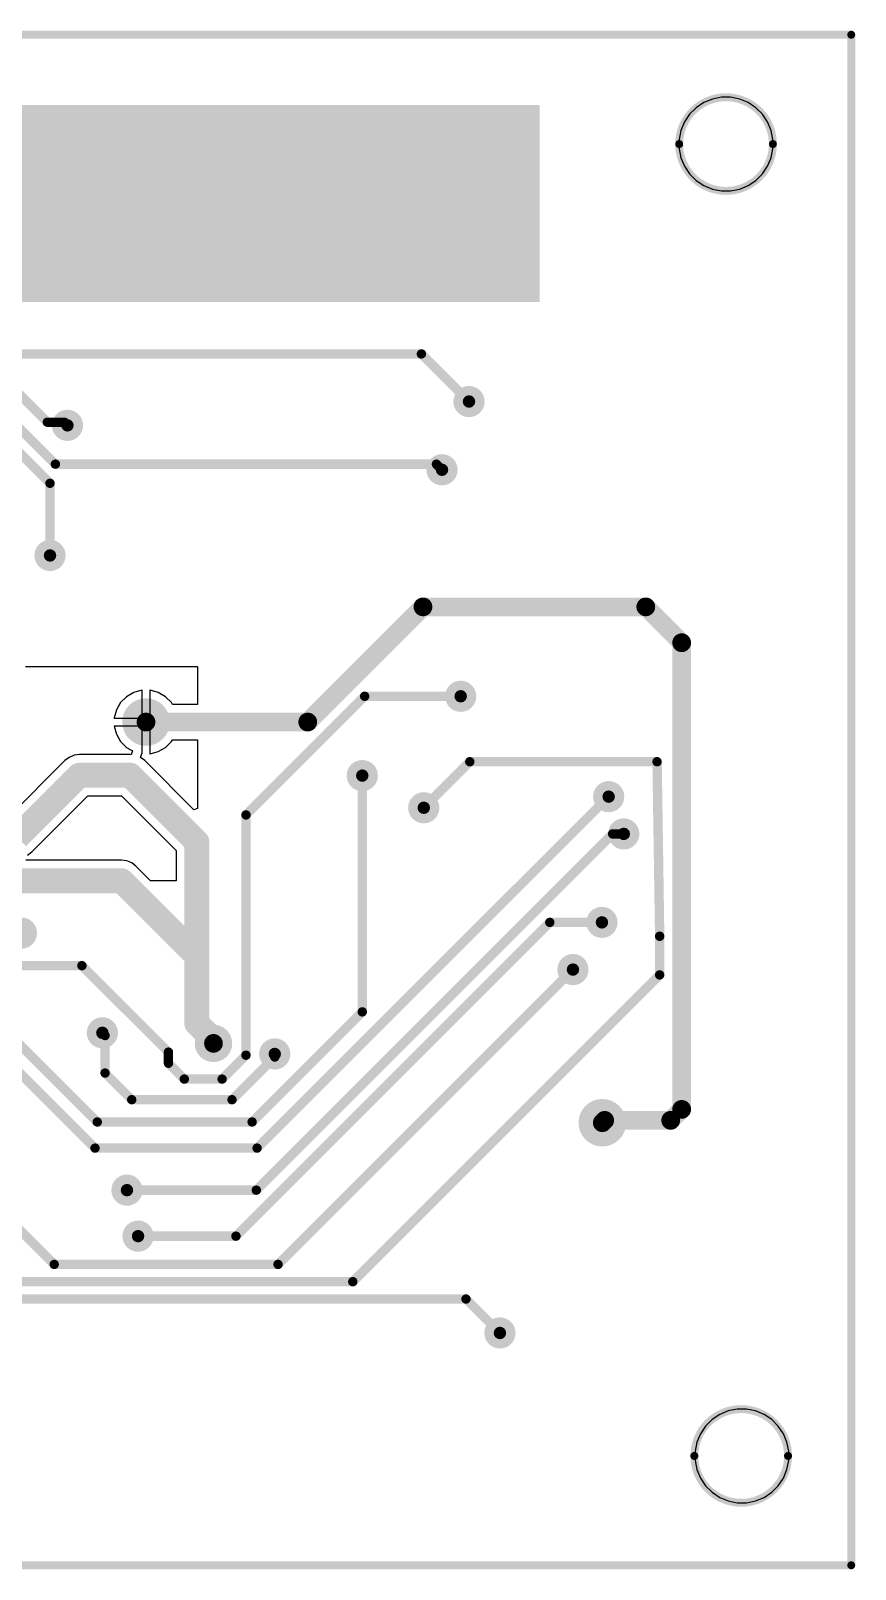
# Model space of a CAD drawing. Header units: millimetres. Extents: x 36.4 to 113.6, y 66.6 to 115.9.
# Drawn here: x 87.24 to 113.63, y 66.6 to 115.86 of the extents above; entities that cross this region are included whole.
import ezdxf

# ---------------------------------------------------------------- set-up
doc = ezdxf.new("R2010")
doc.units = ezdxf.units.MM
for name, color, linetype in [('BottomLayer', 5, 'Continuous'), ('KeepOutLayer', 6, 'Continuous'), ('Mechanical1', 6, 'Continuous'), ('MultiLayer', 9, 'Continuous'), ('PadHoleLayer', 156, 'Continuous'), ('ViaHoleLayer', 16, 'Continuous')]:
    doc.layers.add(name, color=color, linetype=linetype)

# ---------------------------------------------------------------- blocks, each defined once
blk = doc.blocks.new('ESP32_WROOM_32E_25')
at = {"layer": 'KeepOutLayer'}
blk.add_hatch(color=6, dxfattribs=at).paths.add_polyline_path([(-9, 8.69), (9, 8.69), (9, 15), (-9, 15)])

msp = doc.modelspace()

# ---------------------------------------------------------------- hatches: boundary and pattern name
at = {"layer": 'BottomLayer'}
h = msp.add_hatch(color=5, dxfattribs=at)
edge = h.paths.add_edge_path()
edge.add_arc((101.27, 103.988), 0.5, 0, 360)
h = msp.add_hatch(color=5, dxfattribs=at)
edge = h.paths.add_edge_path()
edge.add_arc((88.417, 103.226), 0.5, 0, 360)
h = msp.add_hatch(color=5, dxfattribs=at)
edge = h.paths.add_edge_path()
edge.add_arc((100.406, 101.803), 0.5, 0, 360)
h = msp.add_hatch(color=5, dxfattribs=at)
edge = h.paths.add_edge_path()
edge.add_arc((87.859, 99.06), 0.5, 0, 360)
h = msp.add_hatch(color=5, dxfattribs=at)
edge = h.paths.add_edge_path()
edge.add_arc((101.004, 94.552), 0.5, 0, 360)
h = msp.add_hatch(color=5, dxfattribs=at)
edge = h.paths.add_edge_path()
edge.add_arc((90.932, 93.726), 0.762, 0, 360)
h = msp.add_hatch(color=5, dxfattribs=at)
edge = h.paths.add_edge_path()
edge.add_arc((97.854, 92.012), 0.5, 0, 360)
h = msp.add_hatch(color=5, dxfattribs=at)
edge = h.paths.add_edge_path()
edge.add_arc((105.74, 91.338), 0.5, 0, 360)
h = msp.add_hatch(color=5, dxfattribs=at)
edge = h.paths.add_edge_path()
edge.add_arc((99.822, 90.983), 0.5, 0, 360)
h = msp.add_hatch(color=5, dxfattribs=at)
edge = h.paths.add_edge_path()
edge.add_arc((106.223, 90.145), 0.5, 0, 360)
h = msp.add_hatch(color=5, dxfattribs=at)
edge = h.paths.add_edge_path()
edge.add_arc((105.525, 87.313), 0.5, 0, 360)
h = msp.add_hatch(color=5, dxfattribs=at)
edge = h.paths.add_edge_path()
edge.add_arc((86.944, 86.97), 0.5, 0, 360)
h = msp.add_hatch(color=5, dxfattribs=at)
edge = h.paths.add_edge_path()
edge.add_arc((104.597, 85.801), 0.5, 0, 360)
h = msp.add_hatch(color=5, dxfattribs=at)
edge = h.paths.add_edge_path()
edge.add_arc((89.535, 83.777), 0.5, 0, 360)
h = msp.add_hatch(color=5, dxfattribs=at)
edge = h.paths.add_edge_path()
edge.add_arc((93.091, 83.439), 0.6, 0, 360)
h = msp.add_hatch(color=5, dxfattribs=at)
edge = h.paths.add_edge_path()
edge.add_arc((95.052, 83.101), 0.5, 0, 360)
h = msp.add_hatch(color=5, dxfattribs=at)
edge = h.paths.add_edge_path()
edge.add_arc((105.537, 80.899), 0.762, 0, 360)
h = msp.add_hatch(color=5, dxfattribs=at)
edge = h.paths.add_edge_path()
edge.add_arc((90.322, 78.74), 0.5, 0, 360)
h = msp.add_hatch(color=5, dxfattribs=at)
edge = h.paths.add_edge_path()
edge.add_arc((90.678, 77.267), 0.5, 0, 360)
h = msp.add_hatch(color=5, dxfattribs=at)
edge = h.paths.add_edge_path()
edge.add_arc((102.26, 74.168), 0.5, 0, 360)
at = {"layer": 'MultiLayer'}
h = msp.add_hatch(color=9, dxfattribs=at)
edge = h.paths.add_edge_path()
edge.add_arc((90.932, 93.726), 0.762, 0, 360)
h = msp.add_hatch(color=9, dxfattribs=at)
edge = h.paths.add_edge_path()
edge.add_arc((105.537, 80.899), 0.762, 0, 360)
at = {"layer": 'PadHoleLayer'}
h = msp.add_hatch(color=156, dxfattribs=at)
edge = h.paths.add_edge_path()
edge.add_arc((90.932, 93.726), 0.35, 0, 360)
h = msp.add_hatch(color=156, dxfattribs=at)
edge = h.paths.add_edge_path()
edge.add_arc((105.537, 80.899), 0.381, 0, 360)
at = {"layer": 'ViaHoleLayer'}
h = msp.add_hatch(color=16, dxfattribs=at)
edge = h.paths.add_edge_path()
edge.add_arc((101.27, 103.988), 0.2, 0, 360)
h = msp.add_hatch(color=16, dxfattribs=at)
edge = h.paths.add_edge_path()
edge.add_arc((88.417, 103.226), 0.2, 0, 360)
h = msp.add_hatch(color=16, dxfattribs=at)
edge = h.paths.add_edge_path()
edge.add_arc((100.406, 101.803), 0.2, 0, 360)
h = msp.add_hatch(color=16, dxfattribs=at)
edge = h.paths.add_edge_path()
edge.add_arc((87.859, 99.06), 0.2, 0, 360)
h = msp.add_hatch(color=16, dxfattribs=at)
edge = h.paths.add_edge_path()
edge.add_arc((101.004, 94.552), 0.2, 0, 360)
h = msp.add_hatch(color=16, dxfattribs=at)
edge = h.paths.add_edge_path()
edge.add_arc((97.854, 92.012), 0.2, 0, 360)
h = msp.add_hatch(color=16, dxfattribs=at)
edge = h.paths.add_edge_path()
edge.add_arc((99.822, 90.983), 0.2, 0, 360)
h = msp.add_hatch(color=16, dxfattribs=at)
edge = h.paths.add_edge_path()
edge.add_arc((105.74, 91.338), 0.2, 0, 360)
h = msp.add_hatch(color=16, dxfattribs=at)
edge = h.paths.add_edge_path()
edge.add_arc((106.223, 90.145), 0.2, 0, 360)
h = msp.add_hatch(color=16, dxfattribs=at)
edge = h.paths.add_edge_path()
edge.add_arc((105.525, 87.313), 0.2, 0, 360)
h = msp.add_hatch(color=16, dxfattribs=at)
edge = h.paths.add_edge_path()
edge.add_arc((104.597, 85.801), 0.2, 0, 360)
h = msp.add_hatch(color=16, dxfattribs=at)
edge = h.paths.add_edge_path()
edge.add_arc((89.535, 83.777), 0.2, 0, 360)
h = msp.add_hatch(color=16, dxfattribs=at)
edge = h.paths.add_edge_path()
edge.add_arc((93.091, 83.439), 0.3, 0, 360)
h = msp.add_hatch(color=16, dxfattribs=at)
edge = h.paths.add_edge_path()
edge.add_arc((95.052, 83.101), 0.2, 0, 360)
h = msp.add_hatch(color=16, dxfattribs=at)
edge = h.paths.add_edge_path()
edge.add_arc((90.322, 78.74), 0.2, 0, 360)
h = msp.add_hatch(color=16, dxfattribs=at)
edge = h.paths.add_edge_path()
edge.add_arc((90.678, 77.267), 0.2, 0, 360)
h = msp.add_hatch(color=16, dxfattribs=at)
edge = h.paths.add_edge_path()
edge.add_arc((102.26, 74.168), 0.2, 0, 360)

# ---------------------------------------------------------------- linework, layer by layer
at = {"layer": 'BottomLayer'}
for p, q in [((87.077, 95.504), (92.583, 95.504)), ((92.583, 95.504), (92.583, 94.291)), ((90.54, 94.673), (90.308, 94.539)), ((90.798, 94.742), (90.54, 94.673)), ((90.805, 94.742), (90.798, 94.742)), ((90.805, 93.853), (90.805, 94.742)), ((91.066, 94.742), (91.059, 94.742)), ((91.059, 94.742), (91.059, 93.726)), ((91.324, 94.673), (91.066, 94.742)), ((91.556, 94.539), (91.324, 94.673)), ((89.985, 94.118), (89.916, 93.86)), ((90.119, 94.35), (89.985, 94.118)), ((90.308, 94.539), (90.119, 94.35)), ((91.745, 94.35), (91.556, 94.539)), ((91.779, 94.291), (91.745, 94.35)), ((92.583, 94.291), (91.779, 94.291)), ((89.916, 93.86), (89.916, 93.853)), ((89.916, 93.853), (90.805, 93.853)), ((90.805, 93.599), (89.916, 93.599)), ((89.916, 93.599), (89.916, 93.592)), ((89.916, 93.592), (89.985, 93.334)), ((90.805, 92.71), (90.805, 93.599)), ((91.059, 93.726), (91.059, 92.71)), ((89.985, 93.334), (90.119, 93.102)), ((90.119, 93.102), (90.308, 92.913)), ((91.556, 92.913), (91.745, 93.102)), ((91.745, 93.102), (91.779, 93.161)), ((91.779, 93.161), (92.583, 93.161)), ((92.583, 93.161), (92.583, 90.964)), ((88.628, 92.661), (88.469, 92.595)), ((88.798, 92.684), (88.628, 92.661)), ((90.424, 92.684), (88.798, 92.684)), ((90.308, 92.913), (90.501, 92.802)), ((90.459, 92.679), (90.424, 92.684)), ((90.501, 92.802), (90.459, 92.679)), ((90.754, 92.595), (90.798, 92.71)), ((90.798, 92.71), (90.805, 92.71)), ((91.059, 92.71), (91.066, 92.71)), ((91.066, 92.71), (91.324, 92.779)), ((91.324, 92.779), (91.556, 92.913)), ((88.332, 92.491), (86.537, 90.696)), ((88.469, 92.595), (88.332, 92.491)), ((90.89, 92.491), (90.754, 92.595)), ((92.466, 90.915), (90.89, 92.491)), ((87.277, 89.57), (89.072, 91.365)), ((89.072, 91.365), (90.151, 91.365)), ((90.151, 91.365), (91.898, 89.617)), ((92.583, 90.964), (92.466, 90.915)), ((90.145, 89.306), (87.088, 89.306)), ((87.14, 89.465), (87.277, 89.57)), ((90.315, 89.283), (90.145, 89.306)), ((90.474, 89.217), (90.315, 89.283)), ((90.611, 89.112), (90.474, 89.217)), ((91.898, 89.617), (91.898, 88.646)), ((91.077, 88.646), (90.611, 89.112)), ((91.898, 88.646), (91.077, 88.646))]:
    msp.add_line(p, q, dxfattribs=at)
for points, const_width in [([(79.843, 110.17), (88.031, 101.983)], 0.3), ([(83.084, 108.016), (87.774, 103.326)], 0.3), ([(81.585, 107.645), (87.859, 101.371)], 0.3), ([(86.372, 105.512), (99.746, 105.512)], 0.3), ([(99.746, 105.512), (101.27, 103.988)], 0.3), ([(87.774, 103.326), (88.317, 103.326)], 0.3), ([(88.317, 103.326), (88.417, 103.226)], 0.3), ([(88.031, 101.983), (100.227, 101.983)], 0.3), ([(100.227, 101.983), (100.406, 101.803)], 0.3), ([(87.859, 99.06), (87.859, 101.371)], 0.3), ([(96.109, 93.726), (99.797, 97.414)], 0.6), ([(99.797, 97.414), (106.929, 97.414)], 0.6), ([(106.929, 97.414), (108.077, 96.266)], 0.6), ([(108.077, 81.326), (108.077, 96.266)], 0.6), ([(94.132, 90.754), (97.93, 94.552)], 0.3), ([(97.93, 94.552), (101.004, 94.552)], 0.3), ([(90.932, 93.726), (96.109, 93.726)], 0.6), ([(99.822, 90.983), (101.295, 92.456)], 0.3), ([(101.295, 92.456), (107.29, 92.456)], 0.3), ([(107.29, 92.456), (107.373, 86.87)], 0.3), ([(86.81, 90.036), (88.798, 92.024)], 0.8), ([(88.798, 92.024), (90.424, 92.024)], 0.8), ([(90.424, 92.024), (92.558, 89.891)], 0.8), ([(97.854, 84.448), (97.854, 92.012)], 0.3), ([(94.488, 80.086), (105.74, 91.338)], 0.3), ([(94.132, 83.061), (94.132, 90.754)], 0.3), ([(92.558, 86.233), (92.558, 89.891)], 0.8), ([(94.463, 78.74), (105.867, 90.145)], 0.3), ([(105.867, 90.145), (106.223, 90.145)], 0.3), ([(77.826, 88.646), (90.145, 88.646)], 0.8), ([(90.145, 88.646), (92.558, 86.233)], 0.8), ([(93.81, 77.267), (103.856, 87.313)], 0.3), ([(103.856, 87.313), (105.525, 87.313)], 0.3), ([(107.373, 85.631), (107.373, 86.866)], 0.3), ([(92.558, 84.081), (92.558, 86.233)], 0.8), ([(86.015, 85.928), (88.88, 85.928)], 0.3), ([(88.88, 85.928), (91.65, 83.159)], 0.3), ([(95.159, 76.363), (104.597, 85.801)], 0.3), ([(97.551, 75.809), (107.373, 85.631)], 0.3), ([(92.558, 84.081), (93.091, 83.547)], 0.8), ([(94.329, 80.923), (97.854, 84.448)], 0.3), ([(86.423, 83.871), (89.371, 80.923)], 0.3), ([(89.535, 83.777), (89.621, 83.691)], 0.3), ([(89.621, 82.489), (89.621, 83.691)], 0.3), ([(93.091, 83.439), (93.091, 83.547)], 0.8), ([(86.071, 83.317), (89.301, 80.086)], 0.3), ([(91.65, 82.804), (91.65, 83.159)], 0.3), ([(95.052, 83.002), (95.052, 83.101)], 0.3), ([(81.681, 82.675), (87.993, 76.363)], 0.3), ([(91.65, 82.804), (92.158, 82.296)], 0.3), ([(93.368, 82.296), (94.132, 83.061)], 0.3), ([(93.685, 81.636), (95.052, 83.002)], 0.3), ([(89.621, 82.489), (90.475, 81.636)], 0.3), ([(92.158, 82.296), (93.368, 82.296)], 0.3), ([(90.475, 81.636), (93.685, 81.636)], 0.3), ([(105.537, 80.899), (105.613, 80.975)], 0.6), ([(105.613, 80.975), (107.726, 80.975)], 0.6), ([(107.726, 80.975), (108.077, 81.326)], 0.6), ([(89.371, 80.923), (94.329, 80.923)], 0.3), ([(89.301, 80.086), (94.488, 80.086)], 0.3), ([(90.322, 78.74), (94.463, 78.74)], 0.3), ([(90.678, 77.267), (93.81, 77.267)], 0.3), ([(87.993, 76.363), (95.159, 76.363)], 0.3), ([(85.253, 75.809), (97.551, 75.809)], 0.3), ([(83.368, 75.255), (101.174, 75.255)], 0.3), ([(101.174, 75.255), (102.26, 74.168)], 0.3)]:
    msp.add_lwpolyline(points, dxfattribs=dict(at, const_width=const_width))
for points, const_width in [([(99.671, 105.512, 1), (99.821, 105.512, 1)], 0.15), ([(99.671, 105.512, 1), (99.821, 105.512, 1)], 0.15), ([(101.195, 103.988, 1), (101.345, 103.988, 1)], 0.15), ([(87.699, 103.326, 1), (87.849, 103.326, 1)], 0.15), ([(87.699, 103.326, 1), (87.849, 103.326, 1)], 0.15), ([(88.242, 103.326, 1), (88.392, 103.326, 1)], 0.15), ([(88.242, 103.326, 1), (88.392, 103.326, 1)], 0.15), ([(88.342, 103.226, 1), (88.492, 103.226, 1)], 0.15), ([(87.956, 101.983, 1), (88.106, 101.983, 1)], 0.15), ([(87.956, 101.983, 1), (88.106, 101.983, 1)], 0.15), ([(100.152, 101.983, 1), (100.302, 101.983, 1)], 0.15), ([(100.152, 101.983, 1), (100.302, 101.983, 1)], 0.15), ([(87.784, 101.371, 1), (87.934, 101.371, 1)], 0.15), ([(87.784, 101.371, 1), (87.934, 101.371, 1)], 0.15), ([(100.331, 101.803, 1), (100.481, 101.803, 1)], 0.15), ([(87.784, 99.06, 1), (87.934, 99.06, 1)], 0.15), ([(99.647, 97.414, 1), (99.947, 97.414, 1)], 0.3), ([(99.647, 97.414, 1), (99.947, 97.414, 1)], 0.3), ([(106.779, 97.414, 1), (107.079, 97.414, 1)], 0.3), ([(106.779, 97.414, 1), (107.079, 97.414, 1)], 0.3), ([(107.927, 96.266, 1), (108.227, 96.266, 1)], 0.3), ([(107.927, 96.266, 1), (108.227, 96.266, 1)], 0.3), ([(97.855, 94.552, 1), (98.005, 94.552, 1)], 0.15), ([(97.855, 94.552, 1), (98.005, 94.552, 1)], 0.15), ([(100.929, 94.552, 1), (101.079, 94.552, 1)], 0.15), ([(90.782, 93.726, 1), (91.082, 93.726, 1)], 0.3), ([(95.959, 93.726, 1), (96.259, 93.726, 1)], 0.3), ([(95.959, 93.726, 1), (96.259, 93.726, 1)], 0.3), ([(101.22, 92.456, 1), (101.37, 92.456, 1)], 0.15), ([(101.22, 92.456, 1), (101.37, 92.456, 1)], 0.15), ([(107.215, 92.456, 1), (107.365, 92.456, 1)], 0.15), ([(107.215, 92.456, 1), (107.365, 92.456, 1)], 0.15), ([(88.598, 92.024, 1), (88.998, 92.024, 1)], 0.4), ([(88.598, 92.024, 1), (88.998, 92.024, 1)], 0.4), ([(90.224, 92.024, 1), (90.624, 92.024, 1)], 0.4), ([(90.224, 92.024, 1), (90.624, 92.024, 1)], 0.4), ([(97.779, 92.012, 1), (97.929, 92.012, 1)], 0.15), ([(99.747, 90.983, 1), (99.897, 90.983, 1)], 0.15), ([(105.665, 91.338, 1), (105.815, 91.338, 1)], 0.15), ([(94.057, 90.754, 1), (94.207, 90.754, 1)], 0.15), ([(94.057, 90.754, 1), (94.207, 90.754, 1)], 0.15), ([(92.358, 89.891, 1), (92.758, 89.891, 1)], 0.4), ([(92.358, 89.891, 1), (92.758, 89.891, 1)], 0.4), ([(105.792, 90.145, 1), (105.942, 90.145, 1)], 0.15), ([(105.792, 90.145, 1), (105.942, 90.145, 1)], 0.15), ([(106.148, 90.145, 1), (106.298, 90.145, 1)], 0.15), ([(89.945, 88.646, 1), (90.345, 88.646, 1)], 0.4), ([(89.945, 88.646, 1), (90.345, 88.646, 1)], 0.4), ([(103.781, 87.313, 1), (103.931, 87.313, 1)], 0.15), ([(103.781, 87.313, 1), (103.931, 87.313, 1)], 0.15), ([(105.45, 87.313, 1), (105.6, 87.313, 1)], 0.15), ([(107.298, 86.87, 1), (107.448, 86.87, 1)], 0.15), ([(107.298, 86.87, 1), (107.448, 86.87, 1)], 0.15), ([(107.298, 86.866, 1), (107.448, 86.866, 1)], 0.15), ([(107.298, 86.866, 1), (107.448, 86.866, 1)], 0.15), ([(92.358, 86.233, 1), (92.758, 86.233, 1)], 0.4), ([(92.358, 86.233, 1), (92.758, 86.233, 1)], 0.4), ([(92.358, 86.233, 1), (92.758, 86.233, 1)], 0.4), ([(88.805, 85.928, 1), (88.955, 85.928, 1)], 0.15), ([(88.805, 85.928, 1), (88.955, 85.928, 1)], 0.15), ([(104.522, 85.801, 1), (104.672, 85.801, 1)], 0.15), ([(107.298, 85.631, 1), (107.448, 85.631, 1)], 0.15), ([(107.298, 85.631, 1), (107.448, 85.631, 1)], 0.15), ([(92.358, 84.081, 1), (92.758, 84.081, 1)], 0.4), ([(92.358, 84.081, 1), (92.758, 84.081, 1)], 0.4), ([(97.779, 84.448, 1), (97.929, 84.448, 1)], 0.15), ([(97.779, 84.448, 1), (97.929, 84.448, 1)], 0.15), ([(89.46, 83.777, 1), (89.61, 83.777, 1)], 0.15), ([(89.546, 83.691, 1), (89.696, 83.691, 1)], 0.15), ([(89.546, 83.691, 1), (89.696, 83.691, 1)], 0.15), ([(92.891, 83.547, 1), (93.291, 83.547, 1)], 0.4), ([(92.891, 83.547, 1), (93.291, 83.547, 1)], 0.4), ([(92.891, 83.439, 1), (93.291, 83.439, 1)], 0.4), ([(91.575, 83.159, 1), (91.725, 83.159, 1)], 0.15), ([(91.575, 83.159, 1), (91.725, 83.159, 1)], 0.15), ([(94.977, 83.101, 1), (95.127, 83.101, 1)], 0.15), ([(91.575, 82.804, 1), (91.725, 82.804, 1)], 0.15), ([(91.575, 82.804, 1), (91.725, 82.804, 1)], 0.15), ([(94.057, 83.061, 1), (94.207, 83.061, 1)], 0.15), ([(94.057, 83.061, 1), (94.207, 83.061, 1)], 0.15), ([(94.977, 83.002, 1), (95.127, 83.002, 1)], 0.15), ([(94.977, 83.002, 1), (95.127, 83.002, 1)], 0.15), ([(89.546, 82.489, 1), (89.696, 82.489, 1)], 0.15), ([(89.546, 82.489, 1), (89.696, 82.489, 1)], 0.15), ([(92.083, 82.296, 1), (92.233, 82.296, 1)], 0.15), ([(92.083, 82.296, 1), (92.233, 82.296, 1)], 0.15), ([(93.293, 82.296, 1), (93.443, 82.296, 1)], 0.15), ([(93.293, 82.296, 1), (93.443, 82.296, 1)], 0.15), ([(90.4, 81.636, 1), (90.55, 81.636, 1)], 0.15), ([(90.4, 81.636, 1), (90.55, 81.636, 1)], 0.15), ([(93.61, 81.636, 1), (93.76, 81.636, 1)], 0.15), ([(93.61, 81.636, 1), (93.76, 81.636, 1)], 0.15), ([(105.463, 80.975, 1), (105.763, 80.975, 1)], 0.3), ([(105.463, 80.975, 1), (105.763, 80.975, 1)], 0.3), ([(107.576, 80.975, 1), (107.876, 80.975, 1)], 0.3), ([(107.576, 80.975, 1), (107.876, 80.975, 1)], 0.3), ([(107.927, 81.326, 1), (108.227, 81.326, 1)], 0.3), ([(107.927, 81.326, 1), (108.227, 81.326, 1)], 0.3), ([(89.296, 80.923, 1), (89.446, 80.923, 1)], 0.15), ([(89.296, 80.923, 1), (89.446, 80.923, 1)], 0.15), ([(94.254, 80.923, 1), (94.404, 80.923, 1)], 0.15), ([(94.254, 80.923, 1), (94.404, 80.923, 1)], 0.15), ([(105.387, 80.899, 1), (105.687, 80.899, 1)], 0.3), ([(89.226, 80.086, 1), (89.376, 80.086, 1)], 0.15), ([(89.226, 80.086, 1), (89.376, 80.086, 1)], 0.15), ([(94.413, 80.086, 1), (94.563, 80.086, 1)], 0.15), ([(94.413, 80.086, 1), (94.563, 80.086, 1)], 0.15), ([(90.247, 78.74, 1), (90.397, 78.74, 1)], 0.15), ([(94.388, 78.74, 1), (94.538, 78.74, 1)], 0.15), ([(94.388, 78.74, 1), (94.538, 78.74, 1)], 0.15), ([(90.603, 77.267, 1), (90.753, 77.267, 1)], 0.15), ([(93.735, 77.267, 1), (93.885, 77.267, 1)], 0.15), ([(93.735, 77.267, 1), (93.885, 77.267, 1)], 0.15), ([(87.918, 76.363, 1), (88.068, 76.363, 1)], 0.15), ([(87.918, 76.363, 1), (88.068, 76.363, 1)], 0.15), ([(95.084, 76.363, 1), (95.234, 76.363, 1)], 0.15), ([(95.084, 76.363, 1), (95.234, 76.363, 1)], 0.15), ([(97.476, 75.809, 1), (97.626, 75.809, 1)], 0.15), ([(97.476, 75.809, 1), (97.626, 75.809, 1)], 0.15), ([(101.099, 75.255, 1), (101.249, 75.255, 1)], 0.15), ([(101.099, 75.255, 1), (101.249, 75.255, 1)], 0.15), ([(102.185, 74.168, 1), (102.335, 74.168, 1)], 0.15)]:
    msp.add_lwpolyline(points, format="xyb", close=True, dxfattribs=dict(at, const_width=const_width))
at = {"layer": 'BottomLayer', "const_width": 0.3}
msp.add_lwpolyline([(107.373, 86.87, -0.00373), (107.373, 86.866)], format="xyb", dxfattribs=at)
at = {"layer": 'Mechanical1', "const_width": 0.254}
for points in [[(36.505, 115.731), (113.505, 115.731)], [(113.505, 66.731), (113.505, 115.731)], [(36.505, 66.731), (113.505, 66.731)]]:
    msp.add_lwpolyline(points, dxfattribs=at)
at = {"layer": 'Mechanical1'}
for points, const_width in [([(113.441, 115.731, 1), (113.568, 115.731, 1)], 0.127), ([(113.441, 115.731, 1), (113.568, 115.731, 1)], 0.127), ([(110.997, 112.231, 1), (107.997, 112.231, 1)], 0.254), ([(107.933, 112.231, 1), (108.06, 112.231, 1)], 0.127), ([(110.933, 112.231, 1), (111.06, 112.231, 1)], 0.127), ([(111.482, 70.231, 1), (108.482, 70.231, 1)], 0.254), ([(108.419, 70.231, 1), (108.546, 70.231, 1)], 0.127), ([(111.418, 70.231, 1), (111.545, 70.231, 1)], 0.127), ([(113.441, 66.731, 1), (113.568, 66.731, 1)], 0.127), ([(113.441, 66.731, 1), (113.568, 66.731, 1)], 0.127)]:
    msp.add_lwpolyline(points, format="xyb", close=True, dxfattribs=dict(at, const_width=const_width))
at = {"layer": 'MultiLayer'}
for p, q in [((108.541, 113.396), (108.332, 113.187)), ((108.786, 113.56), (108.541, 113.396)), ((109.059, 113.673), (108.786, 113.56)), ((109.349, 113.731), (109.059, 113.673)), ((109.497, 113.731), (109.349, 113.731)), ((109.645, 113.731), (109.497, 113.731)), ((109.935, 113.673), (109.645, 113.731)), ((110.208, 113.56), (109.935, 113.673)), ((110.453, 113.396), (110.208, 113.56)), ((110.662, 113.187), (110.453, 113.396)), ((108.168, 112.942), (108.055, 112.669)), ((108.332, 113.187), (108.168, 112.942)), ((110.826, 112.942), (110.662, 113.187)), ((110.939, 112.669), (110.826, 112.942)), ((108.055, 112.669), (107.997, 112.379)), ((107.997, 112.379), (107.997, 112.231)), ((110.997, 112.379), (110.939, 112.669)), ((110.997, 112.231), (110.997, 112.379)), ((107.997, 112.231), (107.997, 112.231)), ((107.997, 112.231), (107.997, 112.083)), ((107.997, 112.083), (108.055, 111.793)), ((110.939, 111.793), (110.997, 112.083)), ((110.997, 112.083), (110.997, 112.231)), ((108.055, 111.793), (108.168, 111.52)), ((108.168, 111.52), (108.332, 111.275)), ((110.662, 111.275), (110.826, 111.52)), ((110.826, 111.52), (110.939, 111.793)), ((108.332, 111.275), (108.541, 111.066)), ((108.541, 111.066), (108.786, 110.902)), ((108.786, 110.902), (109.059, 110.789)), ((109.935, 110.789), (110.208, 110.902)), ((110.208, 110.902), (110.453, 111.066)), ((110.453, 111.066), (110.662, 111.275)), ((109.059, 110.789), (109.349, 110.731)), ((109.349, 110.731), (109.497, 110.731)), ((109.497, 110.731), (109.645, 110.731)), ((109.645, 110.731), (109.935, 110.789)), ((109.294, 71.56), (109.049, 71.396)), ((109.567, 71.673), (109.294, 71.56)), ((109.857, 71.731), (109.567, 71.673)), ((110.005, 71.731), (109.857, 71.731)), ((110.153, 71.731), (110.005, 71.731)), ((110.443, 71.673), (110.153, 71.731)), ((110.716, 71.56), (110.443, 71.673)), ((110.961, 71.396), (110.716, 71.56)), ((108.676, 70.942), (108.563, 70.669)), ((108.84, 71.187), (108.676, 70.942)), ((109.049, 71.396), (108.84, 71.187)), ((111.17, 71.187), (110.961, 71.396)), ((111.334, 70.942), (111.17, 71.187)), ((111.447, 70.669), (111.334, 70.942)), ((108.563, 70.669), (108.505, 70.379)), ((111.505, 70.379), (111.447, 70.669)), ((108.505, 70.379), (108.505, 70.231)), ((108.505, 70.231), (108.505, 70.231)), ((108.505, 70.231), (108.505, 70.083)), ((108.505, 70.083), (108.563, 69.793)), ((111.447, 69.793), (111.505, 70.083)), ((111.505, 70.231), (111.505, 70.379)), ((111.505, 70.083), (111.505, 70.231)), ((108.563, 69.793), (108.676, 69.52)), ((108.676, 69.52), (108.84, 69.275)), ((111.17, 69.275), (111.334, 69.52)), ((111.334, 69.52), (111.447, 69.793)), ((108.84, 69.275), (109.049, 69.066)), ((109.049, 69.066), (109.294, 68.902)), ((110.716, 68.902), (110.961, 69.066)), ((110.961, 69.066), (111.17, 69.275)), ((109.294, 68.902), (109.567, 68.789)), ((109.567, 68.789), (109.857, 68.731)), ((109.857, 68.731), (110.005, 68.731)), ((110.005, 68.731), (110.153, 68.731)), ((110.153, 68.731), (110.443, 68.789)), ((110.443, 68.789), (110.716, 68.902))]:
    msp.add_line(p, q, dxfattribs=at)

# ---------------------------------------------------------------- block references
msp.add_blockref('ESP32_WROOM_32E_25', (94.529, 98.482))

doc.saveas('drawing.dxf')
